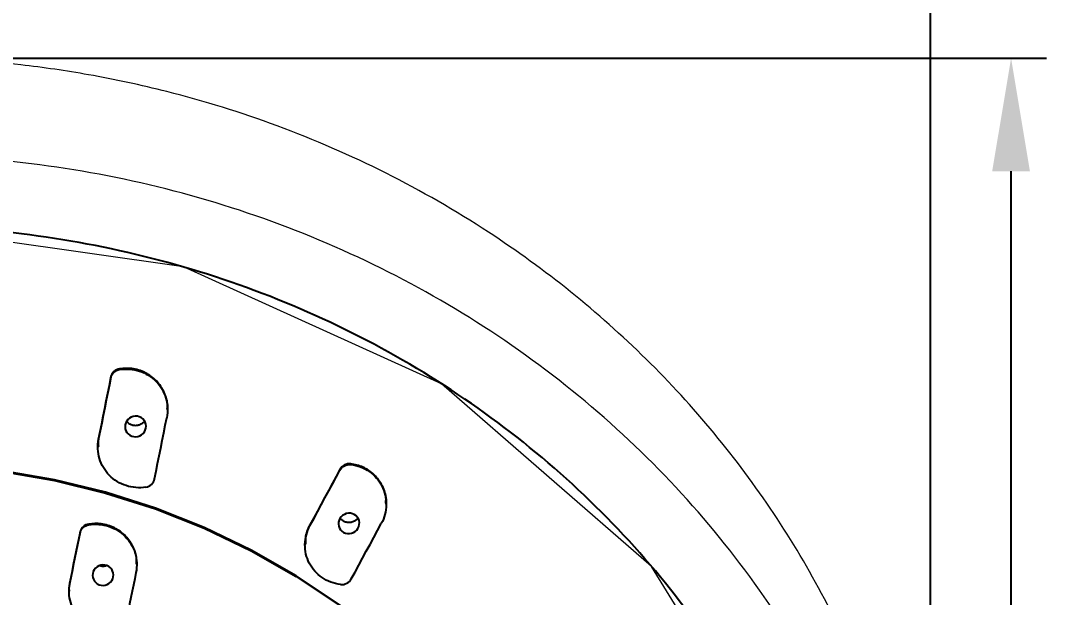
# Model space of a CAD drawing. Header units: millimetres. Extents: x 789 to 1209, y -1278 to -684.
# Drawn here: x 940.89 to 977.12, y -750.98 to -730.6 of the extents above; entities that cross this region are included whole.
import ezdxf

# ---------------------------------------------------------------- set-up
doc = ezdxf.new("R2010")
doc.units = ezdxf.units.MM
doc.header["$LTSCALE"] = 0.1
doc.layers.get('0').update_dxf_attribs({"lineweight": 13})
doc.layers.add('DIM', color=3, linetype='Continuous', lineweight=9)
doc.styles.get("Standard").update_dxf_attribs({"font": 'arial.ttf'})
doc.dimstyles.new('ISO-25', dxfattribs={"dimtxt": 2.5, "dimasz": 2.5, "dimexe": 1.25, "dimexo": 0.625, "dimtad": 1, "dimlfac": 1.333333, "dimtxsty": 'Standard', "dimcen": 2.5, "dimadec": 0, "dimazin": 0, "dimtfac": 1, "dimtmove": 0, "dimatfit": 3, "dimfxl": 0, "dimarcsym": 0})

# ---------------------------------------------------------------- blocks, each defined once
blk = doc.blocks.new('*D17')
at = {"layer": 'Defpoints', "color": 0}
for p in [(900.052, -721.185), (973.025, -768.853), (900.052, -770.21)]:
    blk.add_point(p, dxfattribs=at)
at = {"layer": 'DIM', "color": 0, "linetype": 'ByBlock', "lineweight": -2}
for p, q in [((900.052, -769.585), (900.052, -719.935)), ((973.025, -768.228), (973.025, -719.935)), ((969.025, -721.185), (904.052, -721.185))]:
    blk.add_line(p, q, dxfattribs=at)
at = {"layer": 'DIM', "color": 0}
for points in [[(904.052, -720.519), (904.052, -721.852), (900.052, -721.185)], [(969.025, -720.519), (969.025, -721.852), (973.025, -721.185)]]:
    blk.add_solid(points, dxfattribs=at)
at = {"layer": 'DIM', "color": 0, "insert": (924.73, -718.518), "char_height": 4, "attachment_point": 5}
blk.add_mtext('97', dxfattribs=at)
blk = doc.blocks.new('*D20')
at = {"layer": 'Defpoints', "color": 0}
for p in [(936.602, -731.925), (975.867, -731.925), (946.715, -906.804)]:
    blk.add_point(p, dxfattribs=at)
at = {"layer": 'DIM', "color": 0, "linetype": 'ByBlock', "lineweight": -2}
for p, q in [((937.227, -731.925), (977.117, -731.925)), ((975.867, -902.804), (975.867, -735.925)), ((947.34, -906.804), (977.117, -906.804))]:
    blk.add_line(p, q, dxfattribs=at)
at = {"layer": 'DIM', "color": 0}
for points in [[(975.2, -735.925), (976.533, -735.925), (975.867, -731.925)], [(975.2, -902.804), (976.533, -902.804), (975.867, -906.804)]]:
    blk.add_solid(points, dxfattribs=at)
at = {"layer": 'DIM', "color": 0, "insert": (973.2, -819.364), "char_height": 4, "attachment_point": 5, "rotation": 90}
blk.add_mtext('228', dxfattribs=at)

msp = doc.modelspace()

# ---------------------------------------------------------------- linework, layer by layer
at = {"color": 7, "linetype": 'Continuous', "lineweight": 25}
for p, q in [((944.391, -742.929), (944.391, -742.902)), ((944.082, -743.224), (944.082, -743.198)), ((946.085, -744.346), (946.085, -744.32)), ((943.65, -745.39), (943.65, -745.363)), ((943.622, -745.645), (943.622, -745.672)), ((952.17, -746.485), (952.17, -746.458)), ((952.553, -746.287), (952.553, -746.26)), ((953.806, -747.681), (953.806, -747.654)), ((943.301, -748.412), (943.301, -748.386)), ((942.992, -748.704), (942.992, -748.678)), ((951.112, -748.441), (951.112, -748.414)), ((950.936, -749.104), (950.936, -749.131)), ((944.995, -749.818), (944.995, -749.791)), ((942.634, -750.48), (942.634, -750.453)), ((942.606, -750.732), (942.606, -750.758))]:
    msp.add_line(p, q, dxfattribs=at)
at = {"color": 7, "linetype": 'Continuous', "flags": 128}
msp.add_lwpolyline([(926.601, -739.258), (917.461, -743.341), (910.015, -749.758), (904.927, -757.939), (902.647, -767.157), (903.379, -776.593), (907.058, -785.407), (913.356, -792.818), (921.714, -798.167), (931.39, -800.978), (941.523, -801.001), (951.213, -798.235), (959.6, -792.926), (965.938, -785.544), (969.663, -776.747), (970.446, -767.315), (968.216, -758.087), (963.171, -749.882), (955.76, -743.43), (946.641, -739.305), (936.625, -737.871), (926.601, -739.258)], dxfattribs=at)
at = {"color": 7, "linetype": 'Continuous', "lineweight": 25, "flags": 128}
for points in [[(944.082, -743.198), (944.028, -743.469), (943.974, -743.74), (943.92, -744.01), (943.866, -744.281), (943.812, -744.552), (943.758, -744.822), (943.704, -745.093), (943.65, -745.363)], [(943.65, -745.39), (943.704, -745.12), (943.758, -744.849), (943.812, -744.579), (943.866, -744.308), (943.92, -744.037), (943.974, -743.766), (944.028, -743.495), (944.082, -743.224)], [(945.626, -746.79), (945.68, -746.52), (945.734, -746.25), (945.788, -745.98), (945.842, -745.71), (945.896, -745.44), (945.95, -745.17), (946.004, -744.899), (946.057, -744.629)], [(962.07, -770.089), (962.053, -769.219), (961.917, -767.483), (961.646, -765.76), (961.24, -764.061), (960.703, -762.394), (960.037, -760.768), (959.245, -759.191), (958.332, -757.673), (957.304, -756.221), (956.164, -754.843), (954.919, -753.547), (953.577, -752.338), (952.143, -751.225), (950.627, -750.212), (949.035, -749.305), (947.377, -748.509), (945.66, -747.828), (943.895, -747.266), (942.091, -746.825), (940.257, -746.509), (938.404, -746.319), (936.54, -746.255)], [(940.257, -746.536), (942.091, -746.852), (943.895, -747.292), (945.66, -747.855), (947.377, -748.536), (949.035, -749.332), (950.627, -750.238), (952.143, -751.251)], [(952.17, -746.458), (952.038, -746.703), (951.906, -746.948), (951.774, -747.192), (951.641, -747.437), (951.509, -747.681), (951.377, -747.926), (951.245, -748.17), (951.112, -748.414)], [(951.112, -748.441), (951.245, -748.197), (951.377, -747.953), (951.509, -747.708), (951.641, -747.464), (951.774, -747.219), (951.906, -746.975), (952.038, -746.73), (952.17, -746.485)], [(952.571, -750.324), (952.704, -750.081), (952.836, -749.837), (952.968, -749.593), (953.1, -749.349), (953.233, -749.105), (953.365, -748.861), (953.497, -748.617), (953.629, -748.373)], [(942.992, -748.678), (942.947, -748.9), (942.902, -749.122), (942.858, -749.344), (942.813, -749.566), (942.768, -749.788), (942.723, -750.01), (942.679, -750.231), (942.634, -750.453)], [(942.634, -750.48), (942.679, -750.258), (942.723, -750.036), (942.768, -749.814), (942.813, -749.593), (942.858, -749.371), (942.902, -749.149), (942.947, -748.927), (942.992, -748.704)], [(944.967, -750.097), (944.923, -750.319), (944.878, -750.541), (944.833, -750.762), (944.789, -750.984), (944.744, -751.205), (944.699, -751.426), (944.655, -751.648), (944.61, -751.869)]]:
    msp.add_lwpolyline(points, dxfattribs=at)
at = {"color": 7, "linetype": 'Continuous'}
for points, knots in [([(972.945, -767.212), (973.03, -766.152), (973.034, -766.051), (973.04, -765.84), (973.042, -765.728), (973.044, -765.394), (973.041, -765.174), (973.019, -764.523), (972.99, -764.101), (972.92, -763.338), (972.882, -762.996), (972.801, -762.319), (972.757, -761.979), (972.612, -760.953), (972.496, -760.262), (972.209, -758.875), (972.041, -758.188), (971.539, -756.39), (971.169, -755.291), (970.31, -753.127), (969.822, -752.065), (968.735, -749.995), (968.136, -748.987), (966.183, -746.055), (964.67, -744.226), (961.289, -740.892), (959.421, -739.388), (955.09, -736.556), (952.581, -735.293), (948.681, -733.848), (947.38, -733.443), (945.142, -732.877), (944.218, -732.68), (942.502, -732.374), (941.706, -732.256), (940.312, -732.1), (939.715, -732.05), (938.547, -731.982), (937.975, -731.962), (937.141, -731.938), (936.87, -731.931), (936.602, -731.925)], [0.0007474, 0.0007474, 0.0007474, 0.0007474, 0.0056242, 0.0056242, 0.0112484, 0.0112484, 0.0224968, 0.0224968, 0.0449937, 0.0449937, 0.0644598, 0.0644598, 0.083926, 0.083926, 0.1228583, 0.1228583, 0.1617906, 0.1617906, 0.2259615, 0.2259615, 0.2901324, 0.2901324, 0.3543033, 0.3543033, 0.4826451, 0.4826451, 0.6109869, 0.6109869, 0.759405, 0.759405, 0.8312326, 0.8312326, 0.8811323, 0.8811323, 0.9233905, 0.9233905, 0.9541634, 0.9541634, 0.9849363, 0.9849363, 1, 1, 1, 1]), ([(965.772, -790.106), (967.514, -787.92), (968.975, -785.537), (971.392, -780.213), (972.264, -777.242), (973.142, -771.183), (973.144, -768.098), (972.281, -762.037), (971.413, -759.064), (968.876, -753.443), (967.205, -750.796), (963.186, -746.015), (960.837, -743.881), (955.631, -740.27), (952.773, -738.795), (946.75, -736.599), (943.584, -735.879), (937.165, -735.243), (933.909, -735.327), (927.536, -736.292), (924.416, -737.174), (918.529, -739.677), (915.76, -741.299), (910.772, -745.173), (908.55, -747.428), (905.134, -751.987), (903.827, -754.221), (901.77, -758.905), (901.018, -761.357), (900.11, -766.36), (899.954, -768.908), (900.275, -774.531), (900.901, -777.594), (902.999, -783.451), (904.473, -786.241), (906.634, -789.238), (906.965, -789.675), (907.307, -790.105)], [0, 0, 0, 0, 0.054009, 0.054009, 0.114305, 0.114305, 0.174602, 0.174602, 0.234899, 0.234899, 0.295196, 0.295196, 0.355492, 0.355492, 0.415789, 0.415789, 0.476086, 0.476086, 0.536382, 0.536382, 0.596679, 0.596679, 0.656976, 0.656976, 0.717273, 0.717273, 0.767318, 0.767318, 0.817363, 0.817363, 0.867408, 0.867408, 0.928397, 0.928397, 0.989385, 0.989385, 1, 1, 1, 1])]:
    msp.add_open_spline(points, degree=3, knots=knots, dxfattribs=at)
at = {"color": 7, "linetype": 'Continuous', "lineweight": 25}
for points, knots in [([(963.817, -788.548), (965.685, -786.203), (967.204, -783.615), (969.429, -778.151), (970.134, -775.275), (970.678, -769.451), (970.516, -766.505), (969.338, -760.764), (968.321, -757.97), (965.51, -752.747), (963.715, -750.318), (959.484, -746.008), (957.048, -744.129), (951.719, -741.06), (948.826, -739.872), (942.802, -738.278), (939.671, -737.871), (933.41, -737.871), (930.28, -738.277), (924.256, -739.872), (921.363, -741.06), (916.033, -744.128), (913.597, -746.008), (909.366, -750.317), (907.571, -752.746), (904.76, -757.969), (903.743, -760.763), (902.564, -766.504), (902.402, -769.45), (902.946, -775.274), (903.651, -778.15), (905.876, -783.614), (907.394, -786.202), (909.263, -788.547)], [0, 0, 0, 0, 0.0625, 0.0625, 0.125, 0.125, 0.1875, 0.1875, 0.25, 0.25, 0.3125, 0.3125, 0.375, 0.375, 0.4375, 0.4375, 0.5, 0.5, 0.5625, 0.5625, 0.625, 0.625, 0.6875, 0.6875, 0.75, 0.75, 0.8125, 0.8125, 0.875, 0.875, 0.9375, 0.9375, 1, 1, 1, 1]), ([(944.391, -742.902), (944.315, -742.914), (944.244, -742.949), (944.134, -743.055), (944.096, -743.123), (944.082, -743.198)], [0, 0, 0, 0, 0.5, 0.5, 1, 1, 1, 1]), ([(944.082, -743.224), (944.096, -743.15), (944.134, -743.082), (944.243, -742.977), (944.315, -742.941), (944.391, -742.929)], [0, 0, 0, 0, 0.5, 0.5, 1, 1, 1, 1]), ([(946.075, -744.319), (946.078, -744.286), (946.095, -744.088), (945.983, -743.729), (945.712, -743.312), (945.306, -743.017), (944.845, -742.868), (944.535, -742.891), (944.391, -742.902)], [0, 0, 0, 0, 0.040328, 0.240147, 0.438866, 0.635393, 0.829949, 1, 1, 1, 1]), ([(944.391, -742.929), (944.509, -742.91), (944.627, -742.905), (944.862, -742.923), (944.98, -742.947), (945.202, -743.02), (945.31, -743.07), (945.509, -743.194), (945.599, -743.266), (945.762, -743.433), (945.833, -743.527), (945.949, -743.726), (945.995, -743.834), (946.092, -744.165), (946.103, -744.402), (946.057, -744.629)], [0, 0, 0, 0, 0.125, 0.125, 0.25, 0.25, 0.375, 0.375, 0.5, 0.5, 0.625, 0.625, 0.75, 0.75, 1, 1, 1, 1]), ([(944.888, -745.298), (944.791, -745.283), (944.704, -745.228), (944.594, -745.074), (944.571, -744.974), (944.605, -744.787), (944.66, -744.7), (944.819, -744.587), (944.921, -744.563), (945.112, -744.593), (945.201, -744.648), (945.311, -744.802), (945.334, -744.901), (945.3, -745.09), (945.244, -745.177), (945.087, -745.289), (944.985, -745.313), (944.888, -745.298)], [0, 0, 0, 0, 0.125, 0.125, 0.25, 0.25, 0.375, 0.375, 0.5, 0.5, 0.625, 0.625, 0.75, 0.75, 0.875, 0.875, 1, 1, 1, 1]), ([(944.953, -744.912), (944.911, -744.908), (944.828, -744.9), (944.716, -744.843), (944.666, -744.782), (944.641, -744.752)], [0, 0, 0, 0, 0.336662, 0.673316, 1, 1, 1, 1]), ([(945.265, -744.743), (945.257, -744.757), (945.23, -744.806), (945.148, -744.866), (945.046, -744.907), (944.979, -744.91), (944.953, -744.912)], [0, 0, 0, 0, 0.137611, 0.466025, 0.794445, 1, 1, 1, 1]), ([(945.317, -747.084), (945.199, -747.103), (945.081, -747.108), (944.846, -747.09), (944.728, -747.067), (944.506, -746.994), (944.398, -746.945), (944.199, -746.821), (944.109, -746.749), (943.946, -746.582), (943.875, -746.489), (943.759, -746.291), (943.712, -746.183), (943.615, -745.853), (943.605, -745.616), (943.65, -745.39)], [0, 0, 0, 0, 0.125, 0.125, 0.25, 0.25, 0.375, 0.375, 0.5, 0.5, 0.625, 0.625, 0.75, 0.75, 1, 1, 1, 1]), ([(943.65, -745.363), (943.645, -745.39), (943.626, -745.483), (943.636, -745.577), (943.643, -745.644)], [0, 0, 0, 0, 0.292161, 1, 1, 1, 1]), ([(952.553, -746.26), (952.476, -746.25), (952.399, -746.265), (952.263, -746.336), (952.206, -746.391), (952.17, -746.458)], [0, 0, 0, 0, 0.5, 0.5, 1, 1, 1, 1]), ([(952.17, -746.485), (952.206, -746.418), (952.262, -746.363), (952.398, -746.292), (952.476, -746.277), (952.553, -746.287)], [0, 0, 0, 0, 0.5, 0.5, 1, 1, 1, 1]), ([(953.788, -747.653), (953.793, -747.605), (953.816, -747.393), (953.683, -747.027), (953.401, -746.631), (953.003, -746.355), (952.697, -746.29), (952.553, -746.26)], [0, 0, 0, 0, 0.071743, 0.31282, 0.551247, 0.787258, 1, 1, 1, 1]), ([(952.553, -746.287), (952.67, -746.301), (952.784, -746.329), (953.002, -746.411), (953.107, -746.466), (953.297, -746.596), (953.384, -746.674), (953.536, -746.847), (953.601, -746.942), (953.705, -747.146), (953.745, -747.255), (953.796, -747.478), (953.808, -747.594), (953.801, -747.938), (953.74, -748.168), (953.629, -748.373)], [0, 0, 0, 0, 0.125, 0.125, 0.25, 0.25, 0.375, 0.375, 0.5, 0.5, 0.625, 0.625, 0.75, 0.75, 1, 1, 1, 1]), ([(945.317, -747.084), (945.393, -747.072), (945.463, -747.037), (945.573, -746.932), (945.611, -746.864), (945.626, -746.79)], [0, 0, 0, 0, 0.5, 0.5, 1, 1, 1, 1]), ([(952.364, -748.711), (952.271, -748.682), (952.194, -748.615), (952.111, -748.447), (952.105, -748.345), (952.17, -748.166), (952.238, -748.089), (952.414, -748.001), (952.518, -747.992), (952.701, -748.05), (952.779, -748.116), (952.862, -748.284), (952.868, -748.386), (952.803, -748.567), (952.734, -748.643), (952.56, -748.73), (952.456, -748.74), (952.364, -748.711)], [0, 0, 0, 0, 0.125, 0.125, 0.25, 0.25, 0.375, 0.375, 0.5, 0.5, 0.625, 0.625, 0.75, 0.75, 0.875, 0.875, 1, 1, 1, 1]), ([(943.301, -748.386), (943.225, -748.398), (943.154, -748.432), (943.044, -748.536), (943.006, -748.604), (942.992, -748.678)], [0, 0, 0, 0, 0.5, 0.5, 1, 1, 1, 1]), ([(942.992, -748.704), (943.006, -748.631), (943.044, -748.563), (943.154, -748.46), (943.225, -748.424), (943.301, -748.412)], [0, 0, 0, 0, 0.5, 0.5, 1, 1, 1, 1]), ([(944.986, -749.791), (944.989, -749.759), (945.006, -749.565), (944.895, -749.211), (944.626, -748.798), (944.222, -748.504), (943.76, -748.353), (943.448, -748.375), (943.301, -748.386)], [0, 0, 0, 0, 0.039018, 0.237627, 0.435509, 0.631978, 0.827208, 1, 1, 1, 1]), ([(943.301, -748.412), (943.419, -748.394), (943.536, -748.39), (943.771, -748.408), (943.889, -748.431), (944.111, -748.504), (944.218, -748.553), (944.417, -748.676), (944.508, -748.748), (944.671, -748.913), (944.742, -749.005), (944.858, -749.202), (944.905, -749.309), (945.002, -749.638), (945.013, -749.873), (944.967, -750.097)], [0, 0, 0, 0, 0.125, 0.125, 0.25, 0.25, 0.375, 0.375, 0.5, 0.5, 0.625, 0.625, 0.75, 0.75, 1, 1, 1, 1]), ([(952.486, -748.337), (952.445, -748.333), (952.362, -748.325), (952.252, -748.269), (952.203, -748.21), (952.18, -748.182)], [0, 0, 0, 0, 0.342885, 0.685761, 1, 1, 1, 1]), ([(952.798, -748.169), (952.79, -748.183), (952.763, -748.232), (952.681, -748.291), (952.58, -748.332), (952.512, -748.336), (952.486, -748.337)], [0, 0, 0, 0, 0.133698, 0.4636, 0.793515, 1, 1, 1, 1]), ([(952.189, -750.521), (952.071, -750.507), (951.958, -750.479), (951.74, -750.397), (951.635, -750.343), (951.445, -750.212), (951.358, -750.135), (951.205, -749.963), (951.141, -749.868), (951.036, -749.664), (950.997, -749.556), (950.946, -749.334), (950.934, -749.218), (950.94, -748.875), (951.002, -748.645), (951.112, -748.441)], [0, 0, 0, 0, 0.125, 0.125, 0.25, 0.25, 0.375, 0.375, 0.5, 0.5, 0.625, 0.625, 0.75, 0.75, 1, 1, 1, 1]), ([(951.112, -748.414), (951.111, -748.416), (951.031, -748.564), (950.935, -748.797), (950.952, -749.032), (950.957, -749.103)], [0, 0, 0, 0, 0.00809, 0.699672, 1, 1, 1, 1]), ([(943.738, -750.549), (943.641, -750.533), (943.554, -750.478), (943.445, -750.324), (943.424, -750.225), (943.459, -750.04), (943.514, -749.955), (943.675, -749.845), (943.777, -749.822), (943.967, -749.854), (944.055, -749.909), (944.165, -750.062), (944.186, -750.161), (944.151, -750.348), (944.095, -750.433), (943.936, -750.542), (943.834, -750.565), (943.738, -750.549)], [0, 0, 0, 0, 0.125, 0.125, 0.25, 0.25, 0.375, 0.375, 0.5, 0.5, 0.625, 0.625, 0.75, 0.75, 0.875, 0.875, 1, 1, 1, 1]), ([(943.694, -749.854), (943.731, -749.864), (943.806, -749.884), (943.88, -749.864), (943.918, -749.853)], [0, 0, 0, 0, 0.494959, 1, 1, 1, 1]), ([(944.3, -752.159), (944.183, -752.178), (944.065, -752.182), (943.83, -752.164), (943.713, -752.141), (943.491, -752.07), (943.383, -752.02), (943.184, -751.898), (943.094, -751.826), (942.931, -751.662), (942.86, -751.57), (942.743, -751.373), (942.697, -751.266), (942.599, -750.939), (942.589, -750.704), (942.634, -750.48)], [0, 0, 0, 0, 0.125, 0.125, 0.25, 0.25, 0.375, 0.375, 0.5, 0.5, 0.625, 0.625, 0.75, 0.75, 1, 1, 1, 1]), ([(942.634, -750.453), (942.612, -750.546), (942.59, -750.64), (942.606, -750.731), (942.606, -750.732)], [0, 0, 0, 0, 0.9975192, 1, 1, 1, 1]), ([(952.189, -750.521), (952.265, -750.53), (952.343, -750.516), (952.478, -750.446), (952.535, -750.391), (952.571, -750.324)], [0, 0, 0, 0, 0.5, 0.5, 1, 1, 1, 1])]:
    msp.add_open_spline(points, degree=3, knots=knots, dxfattribs=at)

# ---------------------------------------------------------------- dimensions: what is measured, and where the dimension line sits
at = {"layer": 'DIM'}
dim = msp.add_linear_dim(base=(900.052, -721.185), p1=(973.025, -768.853), p2=(900.052, -770.21), text='97', dimstyle='ISO-25', override={"dimtxt": 4, "dimasz": 4, "dimdec": 1, "dimlfac": 1.333333, "dimtdec": 1, "dimfxl": 1.25, "dimarcsym": 1}, dxfattribs=at)
dim.commit()
dim.dimension.update_dxf_attribs({"geometry": '*D17', "text_midpoint": (924.73, -721.185), "dimtype": 160})
dim = msp.add_linear_dim(base=(975.867, -731.925), p1=(946.715, -906.804), p2=(936.602, -731.925), angle=90, text='228', dimstyle='ISO-25', override={"dimtxt": 4, "dimasz": 4, "dimdec": 1, "dimlfac": 1.333333, "dimtdec": 1, "dimfxl": 1.25, "dimarcsym": 1}, dxfattribs=at)
dim.commit()
dim.dimension.update_dxf_attribs({"geometry": '*D20', "text_midpoint": (975.867, -819.364), "dimtype": 160})

doc.saveas('drawing.dxf')
